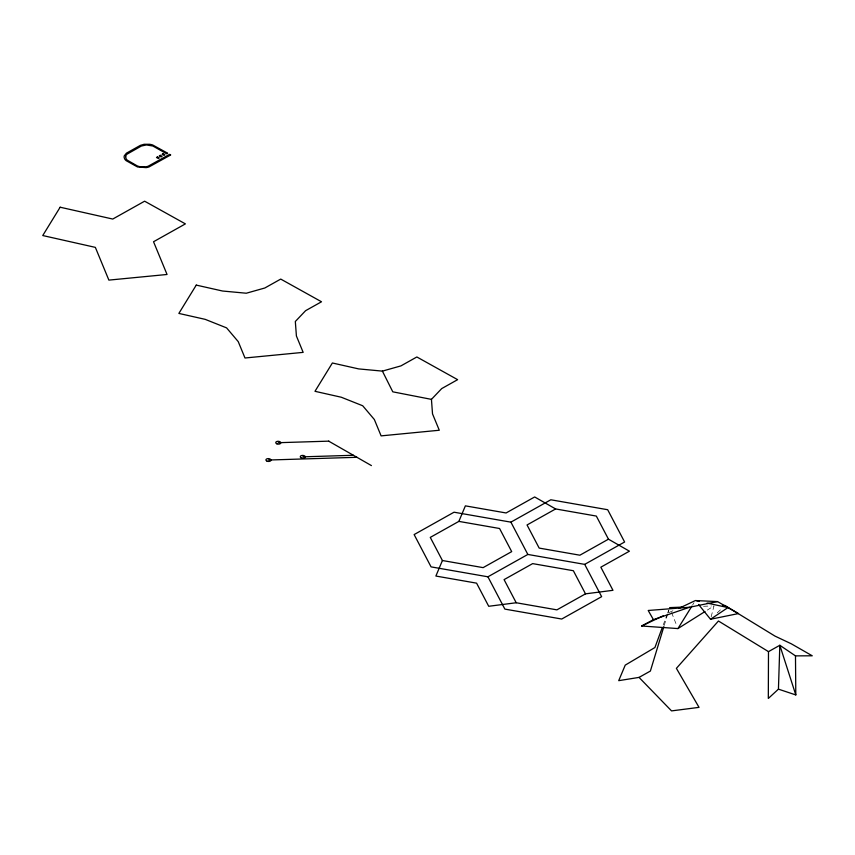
<?xml version="1.0" encoding="UTF-8"?>
<svg xmlns="http://www.w3.org/2000/svg" width="855" height="855" viewBox="0 0 855 855"><rect width="100%" height="100%" fill="white"/><g stroke="black" fill="none" stroke-linecap="round" stroke-linejoin="round"><path stroke-width="0.64" stroke-dasharray="4.28 3.21" d="M711.157 616.818L714.011 605.864L706.123 610.833M664.239 625.379L667.702 613.965M668.097 612.693L668.867 610.16M663.191 625.08L667.338 613.858M667.798 612.608L668.717 610.117M692.582 605.03L693.982 602.786M717.27 612.832L722.08 608.236M668.995 612.554L673.793 610.374M703.569 606.281L711.403 605.971M671.592 612.554L676.957 626.117"/><path stroke-width="1.28" d="M768.485 651.638L768.314 698.46L778.435 689.151L779.824 645.279L768.485 651.638L718.446 621.008L676.391 668.354L699.037 707.363L671.549 710.9L639.038 677.406L618.71 680.666L625.229 665.137L654.919 647.524L662.272 627.57M663.854 626.651L650.377 671.057L639.038 677.406M442.409 560.517L435.879 576.046L476.588 583.153L488.718 606.281L516.206 602.754L556.915 609.861L585.493 593.851L612.971 590.313L600.841 567.196L629.419 551.186L608.461 539.184L596.33 516.067L555.622 508.949L534.664 496.958L506.085 512.968L465.377 505.861L458.857 521.39L430.279 537.4L442.409 560.517L483.118 567.635L511.696 551.625L499.566 528.497L458.857 521.39M698.567 604.485L710.526 619.255L738.453 613.569L717.495 601.578L689.568 607.253L653.412 619.651L641.678 625.999L677.94 628.575L691.887 606.152M431.444 399.371L441.704 388.587L457.628 379.663L416.855 356.973L400.92 365.897L382.399 371.113L358.683 368.911L332.381 362.99L314.982 391.312L341.284 397.233L362.702 405.762L374.351 419.516L381.106 435.879L439.288 430.247L432.523 413.884L431.444 399.371L392.787 391.825L382.399 371.113M710.526 619.255L727.968 607.574L707.106 603.074M677.94 628.575L704.99 611.549M510.895 522.149L550.812 499.78L607.67 509.719L624.61 542.006L584.702 564.375L527.845 554.446L487.927 576.804L431.07 566.876L414.13 534.578L454.037 512.209L510.895 522.149L527.845 554.446M555.622 508.949L527.043 524.97L539.174 548.087L579.882 555.205L608.461 539.184M641.678 625.999L663.159 615.824M678.667 608.471L695.372 600.552L717.495 601.578M689.568 607.253L648.208 610.481L653.412 619.651M669.636 607.616L682.685 607.103M722.539 605.575L724.976 605.49L775.004 636.109L791.292 643.804L812.25 655.796L795.481 655.87L779.824 645.279L795.802 694.933L778.435 689.151M278.292 442.708L328.865 441.148M302.82 456.837L353.382 455.277M268.449 460.033L356.909 457.297M696.675 600.83L699.283 601.386M328.694 441.148L371.423 465.59M584.702 564.375L601.642 596.672L561.724 619.031L504.867 609.102L487.927 576.804M585.493 593.851L573.363 570.723L532.654 563.616L504.076 579.626L516.206 602.754M795.481 655.87L795.802 694.933M125.642 156.604L126.134 158.795A9.127 5.141 3.6 0 0 127.395 160.248L137.302 165.923A9.17 5.173 3.6 0 0 139.867 166.661L145.649 166.811A9.662 5.44 3.6 0 0 148.182 166.201L169.632 154.328L170.711 154.947L149.016 166.939A10.869 6.124 3.6 0 1 146.098 167.623L137.473 166.949L126.177 160.676A10.538 5.942 3.6 0 1 124.712 158.998L124.232 157.78A11.949 6.733 3.6 0 1 124.264 155.877L126.401 153.195L140.38 145.361L144.11 144.281L149.614 144.281A10.581 5.964 3.6 0 1 152.682 144.976L167.698 153.216L166.682 153.793L152.853 146.013L146.451 144.955L141.353 146.034L127.042 154.167A9.01 5.077 3.6 0 0 125.931 155.557L125.642 156.604M60.149 207.22L42.75 235.542L95.354 247.373L108.874 280.109L167.046 274.476L153.537 241.741L185.396 223.882L144.623 201.192L112.753 219.051L60.149 207.22M196.265 285.1L178.866 313.422L205.168 319.343L226.586 327.871L238.235 341.626L244.99 357.999L303.162 352.367L296.407 335.994L295.328 321.491L305.588 310.696L321.512 301.772L280.739 279.083L264.804 288.007L246.283 293.222L222.567 291.021L196.265 285.1M157.491 156.903L156.476 157.47L158.282 158.496L159.297 157.929L157.491 156.903M160.291 155.332L159.276 155.899L161.082 156.925L162.097 156.358L160.291 155.332M163.091 153.761L162.087 154.328L163.882 155.354L164.897 154.787L163.091 153.761M301.441 457.981A2.533 1.421 3.6 0 0 305.342 457.019A2.533 1.421 3.6 0 0 301.665 455.523A2.533 1.421 3.6 0 0 301.441 457.981M276.913 443.852A2.533 1.421 3.6 0 0 280.814 442.89A2.533 1.421 3.6 0 0 277.148 441.394A2.533 1.421 3.6 0 0 276.913 443.852M267.07 461.166A2.533 1.421 3.6 0 0 270.971 460.214A2.533 1.421 3.6 0 0 267.305 458.708A2.533 1.421 3.6 0 0 267.07 461.166"/></g></svg>
